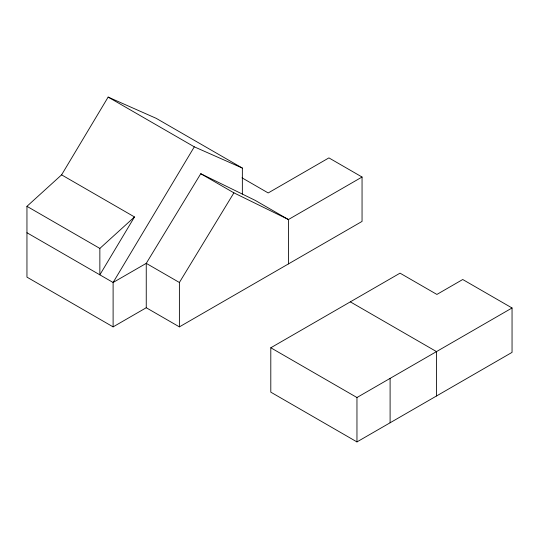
<?xml version="1.0" encoding="UTF-8"?>
<svg xmlns="http://www.w3.org/2000/svg" width="539" height="539" viewBox="0 0 539 539"><rect width="100%" height="100%" fill="white"/><g stroke="black" fill="none" stroke-linecap="round" stroke-linejoin="round"><path stroke-width="0.81" d="M242.004 177.823L268.2 192.949L328.911 157.893L362.053 177.028L362.053 221.414L179.393 326.877L146.251 307.742L113.109 326.877L26.95 277.134L26.95 206.329L61.594 174.858L108.144 97.087L156.195 118.331L242.355 168.074L242.355 194.08M134.501 216.947L99.856 274.836L99.856 248.425L134.501 216.947L61.594 174.858M242.355 168.074L194.303 146.837L113.109 282.49L113.109 326.877M362.053 177.028L288.419 219.541L255.277 200.407L200.764 173.72L146.251 263.355L113.109 282.49L26.95 232.74M179.393 326.877L179.393 282.49L233.906 192.847L288.419 219.541L288.419 263.928M270.8 347.776L400.039 273.158L436.893 294.435L462.738 279.512L512.05 307.978L512.05 352.371L356.959 441.913L270.8 392.163L270.8 347.776L356.959 397.519L512.05 307.978M108.144 97.087L194.303 146.837M200.764 173.72L233.906 192.847M350.33 301.86L436.496 351.603L436.496 395.99M179.393 282.49L146.251 263.355L146.251 307.742M26.95 206.329L99.856 248.425M390.101 378.391L390.101 422.778M356.959 397.519L356.959 441.913"/></g></svg>
